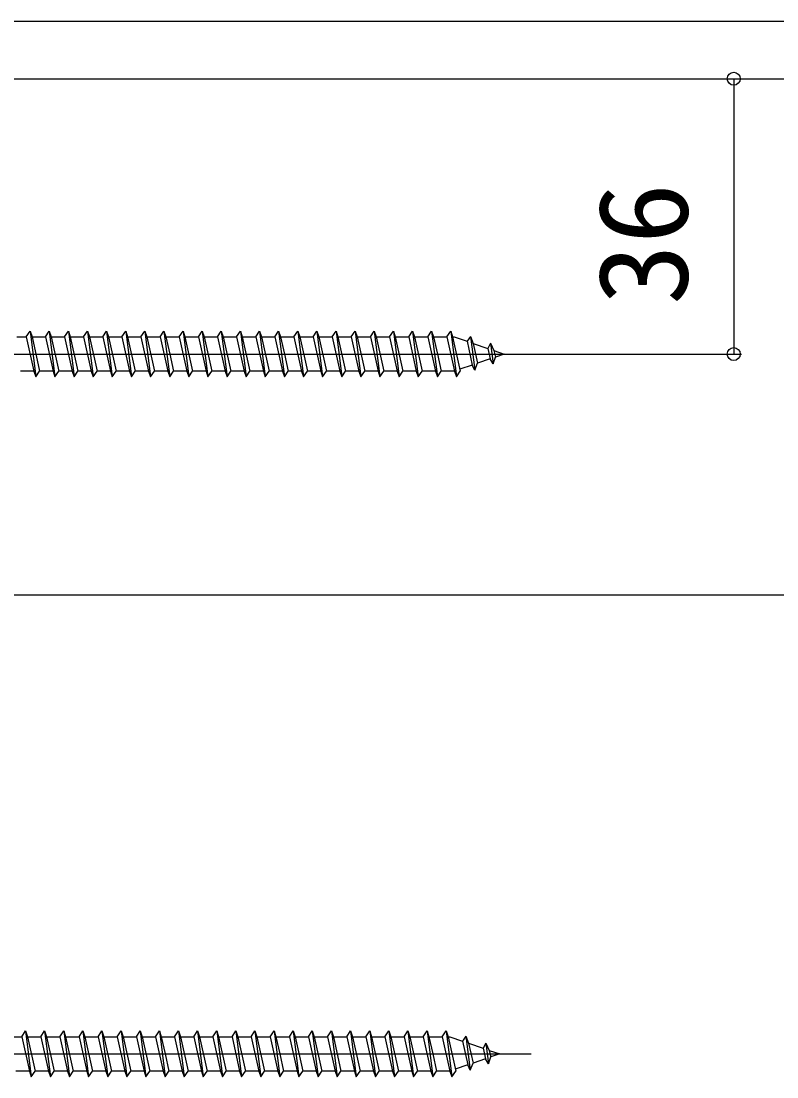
# Model space of a CAD drawing. Units: millimetres, scale not verified. Extents: x -700 to 700, y -1044 to 1037.
# Drawn here: x 423.8 to 522.6, y 618.3 to 756.3 of the extents above; entities that cross this region are included whole.
import ezdxf
from ezdxf.enums import TextEntityAlignment as Align

# ---------------------------------------------------------------- set-up
doc = ezdxf.new("R2010")
doc.units = ezdxf.units.MM
doc.header["$LTSCALE"] = 6
for name, color, linetype in [('0-4_YKK_12', 2, 'Continuous'), ('0-5_YKK_13', 4, 'Continuous'), ('0-6_YKK_D', 6, 'Continuous')]:
    doc.layers.add(name, color=color, linetype=linetype)
doc.styles.add('ＭＳ ゴシック', font='')
doc.styles.get('ＭＳ ゴシック').set_extended_font_data('MS Gothic')

msp = doc.modelspace()

# ---------------------------------------------------------------- linework, layer by layer
at = {"layer": '0-4_YKK_12'}
for p, q in [((389, 712.773), (491.109, 712.773)), ((388.4, 621.268), (490.509, 621.268))]:
    msp.add_line(p, q, dxfattribs=at)
at = {"layer": '0-5_YKK_13'}
for p, q in [((423.25, 715.023), (424.5, 715.023)), ((425, 715.773), (425.75, 709.773)), ((425.25, 715.023), (427, 715.023)), ((425.25, 715.023), (426.25, 710.523)), ((427.5, 715.773), (428.25, 709.773)), ((427.75, 715.023), (429.5, 715.023)), ((427.75, 715.023), (428.75, 710.523)), ((430, 715.773), (430.75, 709.773)), ((430.25, 715.023), (432, 715.023)), ((430.25, 715.023), (431.25, 710.523)), ((432.5, 715.773), (433.25, 709.773)), ((432.75, 715.023), (434.5, 715.023)), ((432.75, 715.023), (433.75, 710.523)), ((435, 715.773), (435.75, 709.773)), ((435.25, 715.023), (437, 715.023)), ((435.25, 715.023), (436.25, 710.523)), ((437.5, 715.773), (438.25, 709.773)), ((437.75, 715.023), (439.5, 715.023)), ((437.75, 715.023), (438.75, 710.523)), ((440, 715.773), (440.75, 709.773)), ((440.25, 715.023), (442, 715.023)), ((440.25, 715.023), (441.25, 710.523)), ((442.5, 715.773), (443.25, 709.773)), ((442.75, 715.023), (443.25, 715.023)), ((442.75, 715.023), (443.25, 712.773)), ((443.25, 715.023), (444.5, 715.023)), ((445, 715.773), (445.75, 709.773)), ((445.25, 715.023), (447, 715.023)), ((445.25, 715.023), (446.25, 710.523)), ((447.5, 715.773), (448.25, 709.773)), ((447.75, 715.023), (449.5, 715.023)), ((447.75, 715.023), (448.75, 710.523)), ((450, 715.773), (450.75, 709.773)), ((450.25, 715.023), (452, 715.023)), ((450.25, 715.023), (451.25, 710.523)), ((452.5, 715.773), (453.25, 709.773)), ((452.75, 715.023), (454.5, 715.023)), ((452.75, 715.023), (453.75, 710.523)), ((455, 715.773), (455.75, 709.773)), ((455.25, 715.023), (457, 715.023)), ((455.25, 715.023), (456.25, 710.523)), ((457, 715.023), (458, 710.523)), ((457.5, 715.773), (458.25, 709.773)), ((457.75, 715.023), (458.25, 715.023)), ((457.75, 715.023), (458.25, 712.773)), ((458.25, 715.023), (459.5, 715.023)), ((460, 715.773), (460.75, 709.773)), ((460.25, 715.023), (462, 715.023)), ((460.25, 715.023), (461.25, 710.523)), ((462.5, 715.773), (463.25, 709.773)), ((462.75, 715.023), (464.5, 715.023)), ((462.75, 715.023), (463.75, 710.523)), ((465, 715.773), (465.75, 709.773)), ((465.25, 715.023), (467, 715.023)), ((465.25, 715.023), (466.25, 710.523)), ((467.5, 715.773), (468.25, 709.773)), ((467.75, 715.023), (469.5, 715.023)), ((467.75, 715.023), (468.75, 710.523)), ((470, 715.773), (470.75, 709.773)), ((470.25, 715.023), (472, 715.023)), ((470.25, 715.023), (471.25, 710.523)), ((472.5, 715.773), (473.25, 709.773)), ((472.75, 715.023), (474.5, 715.023)), ((472.75, 715.023), (473.75, 710.523)), ((475, 715.773), (475.75, 709.773)), ((475.25, 715.023), (477, 715.023)), ((475.25, 715.023), (476.25, 710.523)), ((477.5, 715.773), (478.25, 709.773)), ((477.75, 715.023), (478.25, 715.023)), ((477.75, 715.023), (478.25, 712.773)), ((478.25, 715.023), (479.5, 715.023)), ((480, 715.773), (480.75, 709.773)), ((480.25, 715.023), (481.25, 710.523)), ((482.586, 715.086), (482.127, 714.451)), ((482.586, 715.086), (482.939, 714.171)), ((482.586, 715.086), (483.14, 710.651)), ((482.127, 714.451), (482.82, 711.334)), ((482.939, 714.171), (484.834, 713.519)), ((482.939, 714.171), (483.517, 711.574)), ((485.198, 714.187), (484.834, 713.519)), ((485.198, 714.187), (485.646, 713.239)), ((485.198, 714.187), (485.537, 711.476)), ((443.25, 712.773), (443.75, 710.523)), ((458.25, 712.773), (458.75, 710.523)), ((478.25, 712.773), (478.75, 710.523)), ((484.834, 713.519), (485.142, 712.134)), ((485.537, 711.476), (485.839, 712.373)), ((485.646, 713.239), (487, 712.773)), ((485.646, 713.239), (485.839, 712.373)), ((487, 712.773), (485.839, 712.373)), ((482.82, 711.334), (481.194, 710.774)), ((483.14, 710.651), (482.82, 711.334)), ((483.14, 710.651), (483.517, 711.574)), ((485.142, 712.134), (483.517, 711.574)), ((485.537, 711.476), (485.142, 712.134)), ((425.5, 710.523), (423.75, 710.523)), ((428, 710.523), (426.25, 710.523)), ((430.5, 710.523), (428.75, 710.523)), ((433, 710.523), (431.25, 710.523)), ((435.5, 710.523), (433.75, 710.523)), ((438, 710.523), (436.25, 710.523)), ((440.5, 710.523), (438.75, 710.523)), ((443, 710.523), (441.25, 710.523)), ((443, 710.523), (443.25, 709.773)), ((443.25, 709.773), (443.75, 710.523)), ((445.5, 710.523), (443.75, 710.523)), ((448, 710.523), (446.25, 710.523)), ((450.5, 710.523), (448.75, 710.523)), ((453, 710.523), (451.25, 710.523)), ((455.5, 710.523), (453.75, 710.523)), ((458, 710.523), (456.25, 710.523)), ((460.5, 710.523), (458.75, 710.523)), ((463, 710.523), (461.25, 710.523)), ((465.5, 710.523), (463.75, 710.523)), ((468, 710.523), (466.25, 710.523)), ((470.5, 710.523), (468.75, 710.523)), ((473, 710.523), (471.25, 710.523)), ((475.5, 710.523), (473.75, 710.523)), ((478, 710.523), (476.25, 710.523)), ((478, 710.523), (478.25, 709.773)), ((478.25, 709.773), (478.75, 710.523)), ((480.466, 710.523), (478.75, 710.523)), ((480.498, 710.534), (480.466, 710.523)), ((424.4, 624.268), (425.15, 618.268)), ((426.9, 624.268), (427.65, 618.268)), ((429.4, 624.268), (430.15, 618.268)), ((431.9, 624.268), (432.65, 618.268)), ((434.4, 624.268), (435.15, 618.268)), ((436.9, 624.268), (437.65, 618.268)), ((439.4, 624.268), (440.15, 618.268)), ((441.9, 624.268), (442.65, 618.268)), ((444.4, 624.268), (445.15, 618.268)), ((446.9, 624.268), (447.65, 618.268)), ((449.4, 624.268), (450.15, 618.268)), ((451.9, 624.268), (452.65, 618.268)), ((454.4, 624.268), (455.15, 618.268)), ((456.9, 624.268), (457.65, 618.268)), ((459.4, 624.268), (460.15, 618.268)), ((461.9, 624.268), (462.65, 618.268)), ((464.4, 624.268), (465.15, 618.268)), ((466.9, 624.268), (467.65, 618.268)), ((469.4, 624.268), (470.15, 618.268)), ((471.9, 624.268), (472.65, 618.268)), ((474.4, 624.268), (475.15, 618.268)), ((476.9, 624.268), (477.65, 618.268)), ((479.4, 624.268), (480.15, 618.268)), ((422.65, 623.518), (423.9, 623.518)), ((424.65, 623.518), (426.4, 623.518)), ((424.65, 623.518), (425.65, 619.018)), ((427.15, 623.518), (428.9, 623.518)), ((427.15, 623.518), (428.15, 619.018)), ((429.65, 623.518), (431.4, 623.518)), ((429.65, 623.518), (430.65, 619.018)), ((432.15, 623.518), (433.9, 623.518)), ((432.15, 623.518), (433.15, 619.018)), ((434.65, 623.518), (436.4, 623.518)), ((434.65, 623.518), (435.65, 619.018)), ((437.15, 623.518), (438.9, 623.518)), ((437.15, 623.518), (438.15, 619.018)), ((439.65, 623.518), (441.4, 623.518)), ((439.65, 623.518), (440.65, 619.018)), ((442.15, 623.518), (442.65, 623.518)), ((442.15, 623.518), (442.65, 621.268)), ((442.65, 623.518), (443.9, 623.518)), ((444.65, 623.518), (446.4, 623.518)), ((444.65, 623.518), (445.65, 619.018)), ((447.15, 623.518), (448.9, 623.518)), ((447.15, 623.518), (448.15, 619.018)), ((449.65, 623.518), (451.4, 623.518)), ((449.65, 623.518), (450.65, 619.018)), ((452.15, 623.518), (453.9, 623.518)), ((452.15, 623.518), (453.15, 619.018)), ((454.65, 623.518), (456.4, 623.518)), ((454.65, 623.518), (455.65, 619.018)), ((456.4, 623.518), (457.4, 619.018)), ((457.15, 623.518), (457.65, 623.518)), ((457.15, 623.518), (457.65, 621.268)), ((457.65, 623.518), (458.9, 623.518)), ((459.65, 623.518), (461.4, 623.518)), ((459.65, 623.518), (460.65, 619.018)), ((462.15, 623.518), (463.9, 623.518)), ((462.15, 623.518), (463.15, 619.018)), ((464.65, 623.518), (466.4, 623.518)), ((464.65, 623.518), (465.65, 619.018)), ((467.15, 623.518), (468.9, 623.518)), ((467.15, 623.518), (468.15, 619.018)), ((469.65, 623.518), (471.4, 623.518)), ((469.65, 623.518), (470.65, 619.018)), ((472.15, 623.518), (473.9, 623.518)), ((472.15, 623.518), (473.15, 619.018)), ((474.65, 623.518), (476.4, 623.518)), ((474.65, 623.518), (475.65, 619.018)), ((477.15, 623.518), (477.65, 623.518)), ((477.15, 623.518), (477.65, 621.268)), ((477.65, 623.518), (478.9, 623.518)), ((479.65, 623.518), (480.65, 619.018)), ((481.986, 623.581), (481.527, 622.946)), ((481.527, 622.946), (482.22, 619.829)), ((481.986, 623.581), (482.339, 622.666)), ((481.986, 623.581), (482.54, 619.146)), ((482.339, 622.666), (484.234, 622.014)), ((482.339, 622.666), (482.917, 620.069)), ((484.598, 622.682), (484.234, 622.014)), ((484.598, 622.682), (485.046, 621.734)), ((484.598, 622.682), (484.937, 619.971)), ((442.65, 621.268), (443.15, 619.018)), ((457.65, 621.268), (458.15, 619.018)), ((477.65, 621.268), (478.15, 619.018)), ((484.234, 622.014), (484.542, 620.629)), ((485.046, 621.734), (486.4, 621.268)), ((485.046, 621.734), (485.239, 620.868)), ((486.4, 621.268), (485.239, 620.868)), ((482.22, 619.829), (480.594, 619.269)), ((482.54, 619.146), (482.22, 619.829)), ((482.54, 619.146), (482.917, 620.069)), ((484.542, 620.629), (482.917, 620.069)), ((484.937, 619.971), (484.542, 620.629)), ((484.937, 619.971), (485.239, 620.868)), ((424.9, 619.018), (423.15, 619.018)), ((427.4, 619.018), (425.65, 619.018)), ((429.9, 619.018), (428.15, 619.018)), ((432.4, 619.018), (430.65, 619.018)), ((434.9, 619.018), (433.15, 619.018)), ((437.4, 619.018), (435.65, 619.018)), ((439.9, 619.018), (438.15, 619.018)), ((442.4, 619.018), (440.65, 619.018)), ((442.4, 619.018), (442.65, 618.268)), ((442.65, 618.268), (443.15, 619.018)), ((444.9, 619.018), (443.15, 619.018)), ((447.4, 619.018), (445.65, 619.018)), ((449.9, 619.018), (448.15, 619.018)), ((452.4, 619.018), (450.65, 619.018)), ((454.9, 619.018), (453.15, 619.018)), ((457.4, 619.018), (455.65, 619.018)), ((459.9, 619.018), (458.15, 619.018)), ((462.4, 619.018), (460.65, 619.018)), ((464.9, 619.018), (463.15, 619.018)), ((467.4, 619.018), (465.65, 619.018)), ((469.9, 619.018), (468.15, 619.018)), ((472.4, 619.018), (470.65, 619.018)), ((474.9, 619.018), (473.15, 619.018)), ((477.4, 619.018), (475.65, 619.018)), ((477.4, 619.018), (477.65, 618.268)), ((477.65, 618.268), (478.15, 619.018)), ((479.866, 619.018), (478.15, 619.018)), ((479.898, 619.029), (479.866, 619.018))]:
    msp.add_line(p, q, dxfattribs=at)
for points in [[(424.5, 715.023), (425, 715.773), (425.25, 715.023)], [(424.5, 715.023), (425.5, 710.523), (425.75, 709.773), (426.25, 710.523)], [(427, 715.023), (427.5, 715.773), (427.75, 715.023)], [(427, 715.023), (428, 710.523), (428.25, 709.773), (428.75, 710.523)], [(429.5, 715.023), (430, 715.773), (430.25, 715.023)], [(429.5, 715.023), (430.5, 710.523), (430.75, 709.773), (431.25, 710.523)], [(432, 715.023), (432.5, 715.773), (432.75, 715.023)], [(432, 715.023), (433, 710.523), (433.25, 709.773), (433.75, 710.523)], [(434.5, 715.023), (435, 715.773), (435.25, 715.023)], [(434.5, 715.023), (435.5, 710.523), (435.75, 709.773), (436.25, 710.523)], [(437, 715.023), (437.5, 715.773), (437.75, 715.023)], [(437, 715.023), (438, 710.523), (438.25, 709.773), (438.75, 710.523)], [(439.5, 715.023), (440, 715.773), (440.25, 715.023)], [(439.5, 715.023), (440.5, 710.523), (440.75, 709.773), (441.25, 710.523)], [(442, 715.023), (442.5, 715.773), (442.75, 715.023)], [(442, 715.023), (443, 710.523), (443.25, 709.773)], [(444.5, 715.023), (445, 715.773), (445.25, 715.023)], [(444.5, 715.023), (445.5, 710.523), (445.75, 709.773), (446.25, 710.523)], [(447, 715.023), (447.5, 715.773), (447.75, 715.023)], [(447, 715.023), (448, 710.523), (448.25, 709.773), (448.75, 710.523)], [(449.5, 715.023), (450, 715.773), (450.25, 715.023)], [(449.5, 715.023), (450.5, 710.523), (450.75, 709.773), (451.25, 710.523)], [(452, 715.023), (452.5, 715.773), (452.75, 715.023)], [(452, 715.023), (453, 710.523), (453.25, 709.773), (453.75, 710.523)], [(454.5, 715.023), (455, 715.773), (455.25, 715.023)], [(454.5, 715.023), (455.5, 710.523), (455.75, 709.773), (456.25, 710.523)], [(457, 715.023), (457.5, 715.773), (457.75, 715.023)], [(459.5, 715.023), (460, 715.773), (460.25, 715.023)], [(459.5, 715.023), (460.5, 710.523), (460.75, 709.773), (461.25, 710.523)], [(462, 715.023), (462.5, 715.773), (462.75, 715.023)], [(462, 715.023), (463, 710.523), (463.25, 709.773), (463.75, 710.523)], [(464.5, 715.023), (465, 715.773), (465.25, 715.023)], [(464.5, 715.023), (465.5, 710.523), (465.75, 709.773), (466.25, 710.523)], [(467, 715.023), (467.5, 715.773), (467.75, 715.023)], [(467, 715.023), (468, 710.523), (468.25, 709.773), (468.75, 710.523)], [(469.5, 715.023), (470, 715.773), (470.25, 715.023)], [(469.5, 715.023), (470.5, 710.523), (470.75, 709.773), (471.25, 710.523)], [(472, 715.023), (472.5, 715.773), (472.75, 715.023)], [(472, 715.023), (473, 710.523), (473.25, 709.773), (473.75, 710.523)], [(474.5, 715.023), (475, 715.773), (475.25, 715.023)], [(474.5, 715.023), (475.5, 710.523), (475.75, 709.773), (476.25, 710.523)], [(477, 715.023), (477.5, 715.773), (477.75, 715.023)], [(477, 715.023), (478, 710.523), (478.25, 709.773)], [(479.5, 715.023), (480, 715.773), (480.25, 715.023)], [(479.5, 715.023), (480.5, 710.523), (480.75, 709.773), (481.25, 710.523)], [(480.25, 715.023), (480.466, 715.023), (482.127, 714.451)], [(458, 710.523), (458.25, 709.773), (458.75, 710.523)], [(423.9, 623.518), (424.4, 624.268), (424.65, 623.518)], [(426.4, 623.518), (426.9, 624.268), (427.15, 623.518)], [(428.9, 623.518), (429.4, 624.268), (429.65, 623.518)], [(431.4, 623.518), (431.9, 624.268), (432.15, 623.518)], [(433.9, 623.518), (434.4, 624.268), (434.65, 623.518)], [(436.4, 623.518), (436.9, 624.268), (437.15, 623.518)], [(438.9, 623.518), (439.4, 624.268), (439.65, 623.518)], [(441.4, 623.518), (441.9, 624.268), (442.15, 623.518)], [(443.9, 623.518), (444.4, 624.268), (444.65, 623.518)], [(446.4, 623.518), (446.9, 624.268), (447.15, 623.518)], [(448.9, 623.518), (449.4, 624.268), (449.65, 623.518)], [(451.4, 623.518), (451.9, 624.268), (452.15, 623.518)], [(453.9, 623.518), (454.4, 624.268), (454.65, 623.518)], [(456.4, 623.518), (456.9, 624.268), (457.15, 623.518)], [(458.9, 623.518), (459.4, 624.268), (459.65, 623.518)], [(461.4, 623.518), (461.9, 624.268), (462.15, 623.518)], [(463.9, 623.518), (464.4, 624.268), (464.65, 623.518)], [(466.4, 623.518), (466.9, 624.268), (467.15, 623.518)], [(468.9, 623.518), (469.4, 624.268), (469.65, 623.518)], [(471.4, 623.518), (471.9, 624.268), (472.15, 623.518)], [(473.9, 623.518), (474.4, 624.268), (474.65, 623.518)], [(476.4, 623.518), (476.9, 624.268), (477.15, 623.518)], [(478.9, 623.518), (479.4, 624.268), (479.65, 623.518)], [(423.9, 623.518), (424.9, 619.018), (425.15, 618.268), (425.65, 619.018)], [(426.4, 623.518), (427.4, 619.018), (427.65, 618.268), (428.15, 619.018)], [(428.9, 623.518), (429.9, 619.018), (430.15, 618.268), (430.65, 619.018)], [(431.4, 623.518), (432.4, 619.018), (432.65, 618.268), (433.15, 619.018)], [(433.9, 623.518), (434.9, 619.018), (435.15, 618.268), (435.65, 619.018)], [(436.4, 623.518), (437.4, 619.018), (437.65, 618.268), (438.15, 619.018)], [(438.9, 623.518), (439.9, 619.018), (440.15, 618.268), (440.65, 619.018)], [(441.4, 623.518), (442.4, 619.018), (442.65, 618.268)], [(443.9, 623.518), (444.9, 619.018), (445.15, 618.268), (445.65, 619.018)], [(446.4, 623.518), (447.4, 619.018), (447.65, 618.268), (448.15, 619.018)], [(448.9, 623.518), (449.9, 619.018), (450.15, 618.268), (450.65, 619.018)], [(451.4, 623.518), (452.4, 619.018), (452.65, 618.268), (453.15, 619.018)], [(453.9, 623.518), (454.9, 619.018), (455.15, 618.268), (455.65, 619.018)], [(458.9, 623.518), (459.9, 619.018), (460.15, 618.268), (460.65, 619.018)], [(461.4, 623.518), (462.4, 619.018), (462.65, 618.268), (463.15, 619.018)], [(463.9, 623.518), (464.9, 619.018), (465.15, 618.268), (465.65, 619.018)], [(466.4, 623.518), (467.4, 619.018), (467.65, 618.268), (468.15, 619.018)], [(468.9, 623.518), (469.9, 619.018), (470.15, 618.268), (470.65, 619.018)], [(471.4, 623.518), (472.4, 619.018), (472.65, 618.268), (473.15, 619.018)], [(473.9, 623.518), (474.9, 619.018), (475.15, 618.268), (475.65, 619.018)], [(476.4, 623.518), (477.4, 619.018), (477.65, 618.268)], [(478.9, 623.518), (479.9, 619.018), (480.15, 618.268), (480.65, 619.018)], [(479.65, 623.518), (479.866, 623.518), (481.527, 622.946)], [(457.4, 619.018), (457.65, 618.268), (458.15, 619.018)]]:
    msp.add_lwpolyline(points, dxfattribs=at)
at = {"layer": '0-6_YKK_D'}
for p, q in [((400.009, 756.3), (578, 756.3)), ((400.009, 756.3), (548, 756.3)), ((400.01, 756.294), (608, 756.294)), ((394.2, 748.773), (548, 748.773)), ((394.2, 748.773), (518, 748.773)), ((394.2, 748.773), (548, 748.773)), ((517, 748.773), (517, 712.773)), ((399, 712.773), (518, 712.773)), ((400.2, 681.273), (548, 681.273)), ((400.2, 681.273), (578, 681.273)), ((400.2, 681.273), (578, 681.273))]:
    msp.add_line(p, q, dxfattribs=at)
for centre in [(517, 748.773), (517, 712.773)]:
    msp.add_circle(centre, 0.85, dxfattribs=at)

# ---------------------------------------------------------------- texts
at = {"layer": '0-6_YKK_D', "style": 'ＭＳ ゴシック'}
msp.add_text('36', height=11.73, rotation=90, dxfattribs=at).set_placement((514.5, 719.182), align=Align.BOTTOM_LEFT)

doc.saveas('drawing.dxf')
